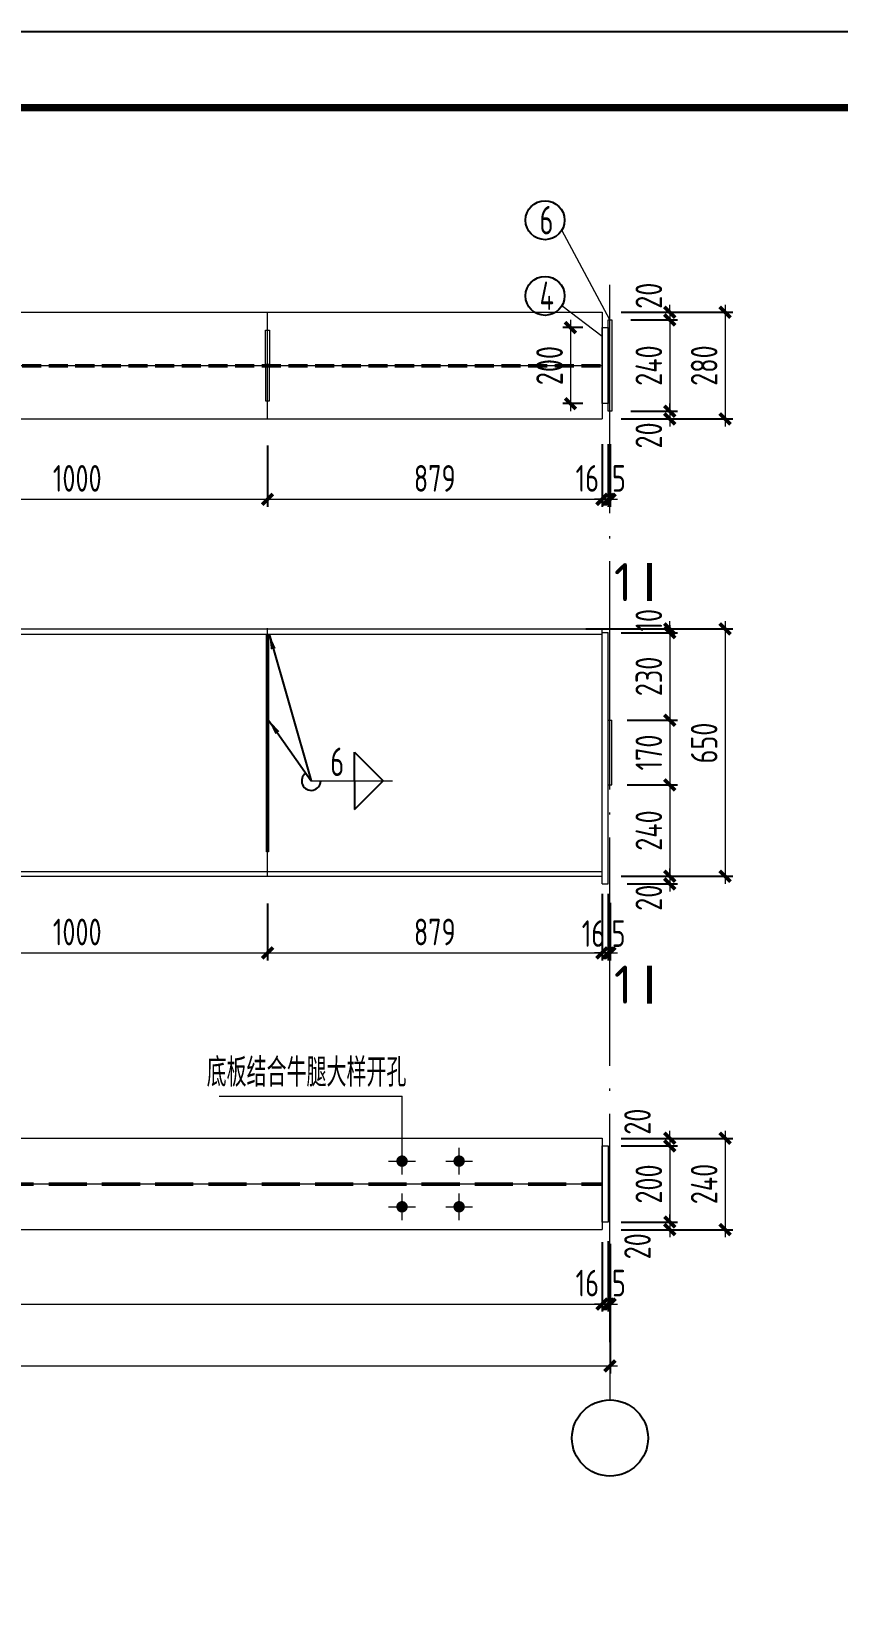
# Model space of a CAD drawing. Extents: x -2746917 to -971774, y -3334247 to -3250358.
# Drawn here: x -1367229 to -1356641, y -3294905 to -3274173 of the extents above; entities that cross this region are included whole.
import ezdxf

# ---------------------------------------------------------------- set-up
doc = ezdxf.new("R2010")
doc.units = 0
doc.header["$LTSCALE"] = 1000
doc.header["$MEASUREMENT"] = 0
doc.header["$PDMODE"] = 35
doc.linetypes.add('DASH', pattern=[0.35, 0.25, -0.1])
doc.linetypes.add('DOTE', pattern=[2.42, 2, -0.2, 0.02, -0.2])
doc.layers.get('0').update_dxf_attribs({"linetype": 'CONTINUOUS'})
doc.layers.get('Defpoints').update_dxf_attribs({"linetype": 'CONTINUOUS'})
for name, color, linetype in [('AXIS', 253, 'DOTE'), ('BEAM_CON', 4, 'CONTINUOUS'), ('COLU', 7, 'CONTINUOUS'), ('DIM', 3, 'CONTINUOUS'), ('NUM', 7, 'CONTINUOUS'), ('PUB_TITLE', 4, 'CONTINUOUS'), ('REIN', 1, 'CONTINUOUS'), ('TEXT', 7, 'CONTINUOUS'), ('THICK', 6, 'CONTINUOUS'), ('WELD', 7, 'CONTINUOUS')]:
    doc.layers.add(name, color=color, linetype=linetype)
doc.layers.add('yichutu', color=7, linetype='CONTINUOUS', true_color=0xffffff, plot=False)
doc.styles.add('TSSD_Dimension', font='tssdeng.shx', dxfattribs={"width": 0.75, "bigfont": 'Hztxt.shx'})
doc.styles.add('TSSD_Label', font='tssdeng.shx', dxfattribs={"width": 0.75, "bigfont": 'hztxt.shx'})
doc.styles.add('TSSD_Rein', font='Tssdeng.shx', dxfattribs={"width": 0.75, "bigfont": 'hztxt.shx'})
doc.dimstyles.new('TSSD_20_100', dxfattribs={"dimtxt": 350, "dimasz": 100, "dimexe": 100, "dimexo": 250, "dimgap": 100, "dimtad": 1, "dimdec": 0, "dimlfac": 0.2, "dimzin": 0, "dimdsep": 46, "dimtxsty": 'TSSD_Dimension', "dimblk": 'ARCHTICK', "dimcen": 0, "dimdle": 100, "dimclrt": 7, "dimadec": 0, "dimazin": 0, "dimtfac": 1, "dimtdec": 0, "dimtix": 1, "dimtmove": 2, "dimatfit": 3, "dimfxl": 1, "dimtolj": 1, "dimtzin": 0, "dimlwd": 5, "dimarcsym": 0})
doc.dimstyles.new('TSSD_LEADER_STYLE_200.0', dxfattribs={"dimtxt": 700, "dimasz": 200, "dimexe": 200, "dimexo": 500, "dimgap": 0.09, "dimtad": 0, "dimtih": 1, "dimtoh": 1, "dimdec": 4, "dimzin": 0, "dimdsep": 46, "dimtxsty": 'Standard', "dimcen": 0.09, "dimdle": 200, "dimclrt": 7, "dimadec": 0, "dimazin": 0, "dimtfac": 1, "dimtdec": 4, "dimtofl": 0, "dimtmove": 0, "dimatfit": 3, "dimfxl": 1, "dimtolj": 1, "dimtzin": 0, "dimarcsym": 0})

# ---------------------------------------------------------------- blocks, each defined once
blk = doc.blocks.new('_ArchTick')
at = {"color": 0, "const_width": 0.5}
blk.add_lwpolyline([(-0.71, -0.71), (0.71, 0.71)], dxfattribs=at)
blk = doc.blocks.new('*D359')
at = {"layer": 'Defpoints', "color": 0, "ltscale": 1.5}
for p in [(-1359734, -3279346), (-1359654, -3279346), (-1359654, -3280319)]:
    blk.add_point(p, dxfattribs=at)
at = {"layer": 'DIM', "color": 0, "lineweight": -2, "ltscale": 1.5}
for p, q in [((-1359734, -3279596), (-1359734, -3280419)), ((-1359654, -3279596), (-1359654, -3280419))]:
    blk.add_line(p, q, dxfattribs=at)
at = {"layer": 'DIM', "color": 0, "lineweight": 5, "ltscale": 1.5}
for p, q in [((-1359734, -3280319), (-1359834, -3280319)), ((-1359734, -3280319), (-1359654, -3280319)), ((-1359654, -3280319), (-1359554, -3280319))]:
    blk.add_line(p, q, dxfattribs=at)
at = {"layer": 'DIM', "color": 0, "lineweight": 5, "ltscale": 1.5, "xscale": 100, "yscale": 100, "zscale": 100}
blk.add_blockref('_ArchTick', (-1359734, -3280319), dxfattribs=at)
at = {"layer": 'DIM', "color": 0, "lineweight": 5, "ltscale": 1.5, "xscale": 100, "yscale": 100, "zscale": 100, "rotation": 180}
blk.add_blockref('_ArchTick', (-1359654, -3280319), dxfattribs=at)
at = {"layer": 'DIM', "color": 7, "ltscale": 1.5, "insert": (-1359927, -3280044), "char_height": 350, "attachment_point": 5, "style": 'TSSD_Dimension'}
blk.add_mtext('\\A1;16', dxfattribs=at)
blk = doc.blocks.new('*D360')
at = {"layer": 'Defpoints', "color": 0, "ltscale": 1.5}
for p in [(-1359654, -3279346), (-1359629, -3279346), (-1359629, -3280319)]:
    blk.add_point(p, dxfattribs=at)
at = {"layer": 'DIM', "color": 0, "lineweight": -2, "ltscale": 1.5}
for p, q in [((-1359654, -3279596), (-1359654, -3280419)), ((-1359629, -3279596), (-1359629, -3280419))]:
    blk.add_line(p, q, dxfattribs=at)
at = {"layer": 'DIM', "color": 0, "lineweight": 5, "ltscale": 1.5}
for p, q in [((-1359654, -3280319), (-1359754, -3280319)), ((-1359654, -3280319), (-1359629, -3280319)), ((-1359629, -3280319), (-1359529, -3280319))]:
    blk.add_line(p, q, dxfattribs=at)
at = {"layer": 'DIM', "color": 0, "lineweight": 5, "ltscale": 1.5, "xscale": 100, "yscale": 100, "zscale": 100}
blk.add_blockref('_ArchTick', (-1359654, -3280319), dxfattribs=at)
at = {"layer": 'DIM', "color": 0, "lineweight": 5, "ltscale": 1.5, "xscale": 100, "yscale": 100, "zscale": 100, "rotation": 180}
blk.add_blockref('_ArchTick', (-1359629, -3280319), dxfattribs=at)
at = {"layer": 'DIM', "color": 7, "ltscale": 1.5, "insert": (-1359512, -3280044), "char_height": 350, "attachment_point": 5, "style": 'TSSD_Dimension'}
blk.add_mtext('\\A1;5', dxfattribs=at)
blk = doc.blocks.new('*D364')
at = {"layer": 'Defpoints', "color": 0, "ltscale": 1.5}
for p in [(-1359734, -3285251), (-1359654, -3285251), (-1359654, -3286279)]:
    blk.add_point(p, dxfattribs=at)
at = {"layer": 'DIM', "color": 0, "lineweight": -2, "ltscale": 1.5}
for p, q in [((-1359734, -3285501), (-1359734, -3286379)), ((-1359654, -3285501), (-1359654, -3286379))]:
    blk.add_line(p, q, dxfattribs=at)
at = {"layer": 'DIM', "color": 0, "lineweight": 5, "ltscale": 1.5}
for p, q in [((-1359734, -3286279), (-1359834, -3286279)), ((-1359734, -3286279), (-1359654, -3286279)), ((-1359654, -3286279), (-1359554, -3286279))]:
    blk.add_line(p, q, dxfattribs=at)
at = {"layer": 'DIM', "color": 0, "lineweight": 5, "ltscale": 1.5, "xscale": 100, "yscale": 100, "zscale": 100}
blk.add_blockref('_ArchTick', (-1359734, -3286279), dxfattribs=at)
at = {"layer": 'DIM', "color": 0, "lineweight": 5, "ltscale": 1.5, "xscale": 100, "yscale": 100, "zscale": 100, "rotation": 180}
blk.add_blockref('_ArchTick', (-1359654, -3286279), dxfattribs=at)
at = {"layer": 'DIM', "color": 7, "ltscale": 1.5, "insert": (-1359847, -3286024), "char_height": 350, "attachment_point": 5, "style": 'TSSD_Dimension'}
blk.add_mtext('\\A1;16', dxfattribs=at)
blk = doc.blocks.new('*D369')
at = {"layer": 'Defpoints', "color": 0, "ltscale": 1.5}
for p in [(-1398629, -3290667), (-1359629, -3290667), (-1359629, -3291705)]:
    blk.add_point(p, dxfattribs=at)
at = {"layer": 'DIM', "color": 0, "lineweight": -2, "ltscale": 1.5}
for p, q in [((-1398629, -3290917), (-1398629, -3291805)), ((-1359629, -3290917), (-1359629, -3291805))]:
    blk.add_line(p, q, dxfattribs=at)
at = {"layer": 'DIM', "color": 0, "lineweight": 5, "ltscale": 1.5}
blk.add_line((-1398729, -3291705), (-1359529, -3291705), dxfattribs=at)
at = {"layer": 'DIM', "color": 0, "lineweight": 5, "ltscale": 1.5, "xscale": 100, "yscale": 100, "zscale": 100, "rotation": 180}
blk.add_blockref('_ArchTick', (-1398629, -3291705), dxfattribs=at)
at = {"layer": 'DIM', "color": 0, "lineweight": 5, "ltscale": 1.5, "xscale": 100, "yscale": 100, "zscale": 100}
blk.add_blockref('_ArchTick', (-1359629, -3291705), dxfattribs=at)
at = {"layer": 'DIM', "color": 7, "ltscale": 1.5, "insert": (-1379129, -3291430), "char_height": 350, "attachment_point": 5, "style": 'TSSD_Dimension'}
blk.add_mtext('\\A1;7800', dxfattribs=at)
blk = doc.blocks.new('*D375')
at = {"layer": 'Defpoints', "color": 0, "ltscale": 1.5}
for p in [(-1359734, -3282021), (-1359734, -3282071), (-1358844, -3282071)]:
    blk.add_point(p, dxfattribs=at)
at = {"layer": 'DIM', "color": 0, "lineweight": -2, "ltscale": 1.5}
for p, q in [((-1359484, -3282021), (-1358744, -3282021)), ((-1359484, -3282071), (-1358744, -3282071))]:
    blk.add_line(p, q, dxfattribs=at)
at = {"layer": 'DIM', "color": 0, "lineweight": 5, "ltscale": 1.5}
for p, q in [((-1358844, -3282021), (-1358844, -3281921)), ((-1358844, -3282021), (-1358844, -3282071)), ((-1358844, -3282071), (-1358844, -3282171))]:
    blk.add_line(p, q, dxfattribs=at)
at = {"layer": 'DIM', "color": 0, "lineweight": 5, "ltscale": 1.5, "xscale": 100, "yscale": 100, "zscale": 100}
for p, rotation in [((-1358844, -3282021), 270), ((-1358844, -3282071), 90)]:
    blk.add_blockref('_ArchTick', p, dxfattribs=dict(at, rotation=rotation))
at = {"layer": 'DIM', "color": 7, "ltscale": 1.5, "insert": (-1359119, -3281908), "char_height": 350, "attachment_point": 5, "rotation": 90, "style": 'TSSD_Dimension'}
blk.add_mtext('\\A1;10', dxfattribs=at)
blk = doc.blocks.new('*D376')
at = {"layer": 'Defpoints', "color": 0, "ltscale": 1.5}
for p in [(-1359734, -3282071), (-1359654, -3283221), (-1358844, -3283221)]:
    blk.add_point(p, dxfattribs=at)
at = {"layer": 'DIM', "color": 0, "lineweight": 5, "ltscale": 1.5}
blk.add_line((-1358844, -3281971), (-1358844, -3283321), dxfattribs=at)
at = {"layer": 'DIM', "color": 0, "lineweight": -2, "ltscale": 1.5}
for p, q in [((-1359484, -3282071), (-1358744, -3282071)), ((-1359404, -3283221), (-1358744, -3283221))]:
    blk.add_line(p, q, dxfattribs=at)
at = {"layer": 'DIM', "color": 0, "lineweight": 5, "ltscale": 1.5, "xscale": 100, "yscale": 100, "zscale": 100}
for p, rotation in [((-1358844, -3282071), 90), ((-1358844, -3283221), 270)]:
    blk.add_blockref('_ArchTick', p, dxfattribs=dict(at, rotation=rotation))
at = {"layer": 'DIM', "color": 7, "ltscale": 1.5, "insert": (-1359119, -3282646), "char_height": 350, "attachment_point": 5, "rotation": 90, "style": 'TSSD_Dimension'}
blk.add_mtext('\\A1;230', dxfattribs=at)
blk = doc.blocks.new('*D377')
at = {"layer": 'Defpoints', "color": 0, "ltscale": 1.5}
for p in [(-1359654, -3283221), (-1359654, -3284071), (-1358844, -3284071)]:
    blk.add_point(p, dxfattribs=at)
at = {"layer": 'DIM', "color": 0, "lineweight": -2, "ltscale": 1.5}
for p, q in [((-1359404, -3283221), (-1358744, -3283221)), ((-1359404, -3284071), (-1358744, -3284071))]:
    blk.add_line(p, q, dxfattribs=at)
at = {"layer": 'DIM', "color": 0, "lineweight": 5, "ltscale": 1.5}
blk.add_line((-1358844, -3283121), (-1358844, -3284171), dxfattribs=at)
at = {"layer": 'DIM', "color": 0, "lineweight": 5, "ltscale": 1.5, "xscale": 100, "yscale": 100, "zscale": 100}
for p, rotation in [((-1358844, -3283221), 90), ((-1358844, -3284071), 270)]:
    blk.add_blockref('_ArchTick', p, dxfattribs=dict(at, rotation=rotation))
at = {"layer": 'DIM', "color": 7, "ltscale": 1.5, "insert": (-1359119, -3283646), "char_height": 350, "attachment_point": 5, "rotation": 90, "style": 'TSSD_Dimension'}
blk.add_mtext('\\A1;170', dxfattribs=at)
blk = doc.blocks.new('*D378')
at = {"layer": 'Defpoints', "color": 0, "ltscale": 1.5}
for p in [(-1359654, -3284071), (-1359734, -3285271), (-1358844, -3285271)]:
    blk.add_point(p, dxfattribs=at)
at = {"layer": 'DIM', "color": 0, "lineweight": -2, "ltscale": 1.5}
for p, q in [((-1359404, -3284071), (-1358744, -3284071)), ((-1359484, -3285271), (-1358744, -3285271))]:
    blk.add_line(p, q, dxfattribs=at)
at = {"layer": 'DIM', "color": 0, "lineweight": 5, "ltscale": 1.5}
blk.add_line((-1358844, -3283971), (-1358844, -3285371), dxfattribs=at)
at = {"layer": 'DIM', "color": 0, "lineweight": 5, "ltscale": 1.5, "xscale": 100, "yscale": 100, "zscale": 100}
for p, rotation in [((-1358844, -3284071), 90), ((-1358844, -3285271), 270)]:
    blk.add_blockref('_ArchTick', p, dxfattribs=dict(at, rotation=rotation))
at = {"layer": 'DIM', "color": 7, "ltscale": 1.5, "insert": (-1359119, -3284671), "char_height": 350, "attachment_point": 5, "rotation": 90, "style": 'TSSD_Dimension'}
blk.add_mtext('\\A1;240', dxfattribs=at)
blk = doc.blocks.new('*D379')
at = {"layer": 'Defpoints', "color": 0, "ltscale": 1.5}
for p in [(-1359734, -3285271), (-1359654, -3285371), (-1358844, -3285371)]:
    blk.add_point(p, dxfattribs=at)
at = {"layer": 'DIM', "color": 0, "lineweight": -2, "ltscale": 1.5}
for p, q in [((-1359484, -3285271), (-1358744, -3285271)), ((-1359404, -3285371), (-1358744, -3285371))]:
    blk.add_line(p, q, dxfattribs=at)
at = {"layer": 'DIM', "color": 0, "lineweight": 5, "ltscale": 1.5}
for p, q in [((-1358844, -3285271), (-1358844, -3285171)), ((-1358844, -3285271), (-1358844, -3285371)), ((-1358844, -3285371), (-1358844, -3285471))]:
    blk.add_line(p, q, dxfattribs=at)
at = {"layer": 'DIM', "color": 0, "lineweight": 5, "ltscale": 1.5, "xscale": 100, "yscale": 100, "zscale": 100}
for p, rotation in [((-1358844, -3285271), 270), ((-1358844, -3285371), 90)]:
    blk.add_blockref('_ArchTick', p, dxfattribs=dict(at, rotation=rotation))
at = {"layer": 'DIM', "color": 7, "ltscale": 1.5, "insert": (-1359119, -3285554), "char_height": 350, "attachment_point": 5, "rotation": 90, "style": 'TSSD_Dimension'}
blk.add_mtext('\\A1;20', dxfattribs=at)
blk = doc.blocks.new('*D381')
at = {"layer": 'Defpoints', "color": 0, "ltscale": 1.5}
for p in [(-1398004, -3289880), (-1359734, -3289830), (-1359734, -3290892)]:
    blk.add_point(p, dxfattribs=at)
at = {"layer": 'DIM', "color": 0, "lineweight": -2, "ltscale": 1.5}
for p, q in [((-1359734, -3290080), (-1359734, -3290992)), ((-1398004, -3290130), (-1398004, -3290992))]:
    blk.add_line(p, q, dxfattribs=at)
at = {"layer": 'DIM', "color": 0, "lineweight": 5, "ltscale": 1.5}
blk.add_line((-1398104, -3290892), (-1359634, -3290892), dxfattribs=at)
at = {"layer": 'DIM', "color": 0, "lineweight": 5, "ltscale": 1.5, "xscale": 100, "yscale": 100, "zscale": 100, "rotation": 180}
blk.add_blockref('_ArchTick', (-1398004, -3290892), dxfattribs=at)
at = {"layer": 'DIM', "color": 0, "lineweight": 5, "ltscale": 1.5, "xscale": 100, "yscale": 100, "zscale": 100}
blk.add_blockref('_ArchTick', (-1359734, -3290892), dxfattribs=at)
at = {"layer": 'DIM', "color": 7, "ltscale": 1.5, "insert": (-1378869, -3290617), "char_height": 350, "attachment_point": 5, "style": 'TSSD_Dimension'}
blk.add_mtext('\\A1;7654', dxfattribs=at)
blk = doc.blocks.new('*D382')
at = {"layer": 'Defpoints', "color": 0, "ltscale": 1.5}
for p in [(-1359734, -3289830), (-1359654, -3289815), (-1359654, -3290892)]:
    blk.add_point(p, dxfattribs=at)
at = {"layer": 'DIM', "color": 0, "lineweight": -2, "ltscale": 1.5}
for p, q in [((-1359734, -3290080), (-1359734, -3290992)), ((-1359654, -3290065), (-1359654, -3290992))]:
    blk.add_line(p, q, dxfattribs=at)
at = {"layer": 'DIM', "color": 0, "lineweight": 5, "ltscale": 1.5}
for p, q in [((-1359734, -3290892), (-1359834, -3290892)), ((-1359734, -3290892), (-1359654, -3290892)), ((-1359654, -3290892), (-1359554, -3290892))]:
    blk.add_line(p, q, dxfattribs=at)
at = {"layer": 'DIM', "color": 0, "lineweight": 5, "ltscale": 1.5, "xscale": 100, "yscale": 100, "zscale": 100}
blk.add_blockref('_ArchTick', (-1359734, -3290892), dxfattribs=at)
at = {"layer": 'DIM', "color": 0, "lineweight": 5, "ltscale": 1.5, "xscale": 100, "yscale": 100, "zscale": 100, "rotation": 180}
blk.add_blockref('_ArchTick', (-1359654, -3290892), dxfattribs=at)
at = {"layer": 'DIM', "color": 7, "ltscale": 1.5, "insert": (-1359927, -3290617), "char_height": 350, "attachment_point": 5, "style": 'TSSD_Dimension'}
blk.add_mtext('\\A1;16', dxfattribs=at)
blk = doc.blocks.new('A$C1D483337')
at = {"layer": 'AXIS', "color": 4, "linetype": 'DOTE', "lineweight": 5, "ltscale": 2}
for p, q in [((-88, 7), (265, 7)), ((89, -170), (89, 183))]:
    blk.add_line(p, q, dxfattribs=at)
at = {"layer": 'REIN', "color": 4, "const_width": 75}
blk.add_lwpolyline([(51, 7, 1), (126, 7, 1)], format="xyb", close=True, dxfattribs=at)
blk = doc.blocks.new('*D383')
at = {"layer": 'Defpoints', "color": 0, "ltscale": 1.5}
for p in [(-1359654, -3285371), (-1359629, -3285371), (-1359629, -3286279)]:
    blk.add_point(p, dxfattribs=at)
at = {"layer": 'DIM', "color": 0, "lineweight": -2, "ltscale": 1.5}
for p, q in [((-1359654, -3285621), (-1359654, -3286379)), ((-1359629, -3285621), (-1359629, -3286379))]:
    blk.add_line(p, q, dxfattribs=at)
at = {"layer": 'DIM', "color": 0, "lineweight": 5, "ltscale": 1.5}
for p, q in [((-1359654, -3286279), (-1359754, -3286279)), ((-1359654, -3286279), (-1359629, -3286279)), ((-1359629, -3286279), (-1359529, -3286279))]:
    blk.add_line(p, q, dxfattribs=at)
at = {"layer": 'DIM', "color": 0, "lineweight": 5, "ltscale": 1.5, "xscale": 100, "yscale": 100, "zscale": 100}
blk.add_blockref('_ArchTick', (-1359654, -3286279), dxfattribs=at)
at = {"layer": 'DIM', "color": 0, "lineweight": 5, "ltscale": 1.5, "xscale": 100, "yscale": 100, "zscale": 100, "rotation": 180}
blk.add_blockref('_ArchTick', (-1359629, -3286279), dxfattribs=at)
at = {"layer": 'DIM', "color": 7, "ltscale": 1.5, "insert": (-1359517, -3286024), "char_height": 350, "attachment_point": 5, "style": 'TSSD_Dimension'}
blk.add_mtext('\\A1;5', dxfattribs=at)
blk = doc.blocks.new('*D384')
at = {"layer": 'Defpoints', "color": 0, "ltscale": 1.5}
for p in [(-1359654, -3289853), (-1359629, -3289853), (-1359654, -3290892)]:
    blk.add_point(p, dxfattribs=at)
at = {"layer": 'DIM', "color": 0, "lineweight": -2, "ltscale": 1.5}
for p, q in [((-1359654, -3290103), (-1359654, -3290992)), ((-1359629, -3290103), (-1359629, -3290992))]:
    blk.add_line(p, q, dxfattribs=at)
at = {"layer": 'DIM', "color": 0, "lineweight": 5, "ltscale": 1.5}
for p, q in [((-1359654, -3290892), (-1359754, -3290892)), ((-1359629, -3290892), (-1359654, -3290892)), ((-1359629, -3290892), (-1359529, -3290892))]:
    blk.add_line(p, q, dxfattribs=at)
at = {"layer": 'DIM', "color": 0, "lineweight": 5, "ltscale": 1.5, "xscale": 100, "yscale": 100, "zscale": 100}
blk.add_blockref('_ArchTick', (-1359654, -3290892), dxfattribs=at)
at = {"layer": 'DIM', "color": 0, "lineweight": 5, "ltscale": 1.5, "xscale": 100, "yscale": 100, "zscale": 100, "rotation": 180}
blk.add_blockref('_ArchTick', (-1359629, -3290892), dxfattribs=at)
at = {"layer": 'DIM', "color": 7, "ltscale": 1.5, "insert": (-1359512, -3290617), "char_height": 350, "attachment_point": 5, "style": 'TSSD_Dimension'}
blk.add_mtext('\\A1;5', dxfattribs=at)
blk = doc.blocks.new('*D385')
at = {"layer": 'Defpoints', "color": 0, "ltscale": 1.5}
for p in [(-1359734, -3278062), (-1360148, -3279062), (-1359734, -3279062)]:
    blk.add_point(p, dxfattribs=at)
at = {"layer": 'DIM', "color": 0, "lineweight": -2, "ltscale": 1.5}
for p, q in [((-1359984, -3278062), (-1360248, -3278062)), ((-1359984, -3279062), (-1360248, -3279062))]:
    blk.add_line(p, q, dxfattribs=at)
at = {"layer": 'DIM', "color": 0, "lineweight": 5, "ltscale": 1.5}
blk.add_line((-1360148, -3277962), (-1360148, -3279162), dxfattribs=at)
at = {"layer": 'DIM', "color": 0, "lineweight": 5, "ltscale": 1.5, "xscale": 100, "yscale": 100, "zscale": 100}
for p, rotation in [((-1360148, -3278062), 90), ((-1360148, -3279062), 270)]:
    blk.add_blockref('_ArchTick', p, dxfattribs=dict(at, rotation=rotation))
at = {"layer": 'DIM', "color": 7, "ltscale": 1.5, "insert": (-1360423, -3278562), "char_height": 350, "attachment_point": 5, "rotation": 90, "style": 'TSSD_Dimension'}
blk.add_mtext('\\A1;200', dxfattribs=at)
blk = doc.blocks.new('*D386')
at = {"layer": 'Defpoints', "color": 0, "ltscale": 1.5}
for p in [(-1359734, -3288715), (-1359734, -3288815), (-1358844, -3288815)]:
    blk.add_point(p, dxfattribs=at)
at = {"layer": 'DIM', "color": 0, "lineweight": 5, "ltscale": 1.5}
for p, q in [((-1358844, -3288715), (-1358844, -3288615)), ((-1358844, -3288715), (-1358844, -3288815)), ((-1358844, -3288815), (-1358844, -3288915))]:
    blk.add_line(p, q, dxfattribs=at)
at = {"layer": 'DIM', "color": 0, "lineweight": -2, "ltscale": 1.5}
for p, q in [((-1359484, -3288715), (-1358744, -3288715)), ((-1359484, -3288815), (-1358744, -3288815))]:
    blk.add_line(p, q, dxfattribs=at)
at = {"layer": 'DIM', "color": 0, "lineweight": 5, "ltscale": 1.5, "xscale": 100, "yscale": 100, "zscale": 100}
for p, rotation in [((-1358844, -3288715), 270), ((-1358844, -3288815), 90)]:
    blk.add_blockref('_ArchTick', p, dxfattribs=dict(at, rotation=rotation))
at = {"layer": 'DIM', "color": 7, "ltscale": 1.5, "insert": (-1359268, -3288496), "char_height": 350, "attachment_point": 5, "rotation": 90, "style": 'TSSD_Dimension'}
blk.add_mtext('\\A1;20', dxfattribs=at)
blk = doc.blocks.new('*D387')
at = {"layer": 'Defpoints', "color": 0, "ltscale": 1.5}
for p in [(-1359734, -3288815), (-1359734, -3289815), (-1358844, -3289815)]:
    blk.add_point(p, dxfattribs=at)
at = {"layer": 'DIM', "color": 0, "lineweight": -2, "ltscale": 1.5}
for p, q in [((-1359484, -3288815), (-1358744, -3288815)), ((-1359484, -3289815), (-1358744, -3289815))]:
    blk.add_line(p, q, dxfattribs=at)
at = {"layer": 'DIM', "color": 0, "lineweight": 5, "ltscale": 1.5}
blk.add_line((-1358844, -3288715), (-1358844, -3289915), dxfattribs=at)
at = {"layer": 'DIM', "color": 0, "lineweight": 5, "ltscale": 1.5, "xscale": 100, "yscale": 100, "zscale": 100}
for p, rotation in [((-1358844, -3288815), 90), ((-1358844, -3289815), 270)]:
    blk.add_blockref('_ArchTick', p, dxfattribs=dict(at, rotation=rotation))
at = {"layer": 'DIM', "color": 7, "ltscale": 1.5, "insert": (-1359119, -3289315), "char_height": 350, "attachment_point": 5, "rotation": 90, "style": 'TSSD_Dimension'}
blk.add_mtext('\\A1;200', dxfattribs=at)
blk = doc.blocks.new('*D388')
at = {"layer": 'Defpoints', "color": 0, "ltscale": 1.5}
for p in [(-1359734, -3289815), (-1359734, -3289915), (-1358844, -3289915)]:
    blk.add_point(p, dxfattribs=at)
at = {"layer": 'DIM', "color": 0, "lineweight": -2, "ltscale": 1.5}
for p, q in [((-1359484, -3289815), (-1358744, -3289815)), ((-1359484, -3289915), (-1358744, -3289915))]:
    blk.add_line(p, q, dxfattribs=at)
at = {"layer": 'DIM', "color": 0, "lineweight": 5, "ltscale": 1.5}
for p, q in [((-1358844, -3289815), (-1358844, -3289715)), ((-1358844, -3289815), (-1358844, -3289915)), ((-1358844, -3289915), (-1358844, -3290015))]:
    blk.add_line(p, q, dxfattribs=at)
at = {"layer": 'DIM', "color": 0, "lineweight": 5, "ltscale": 1.5, "xscale": 100, "yscale": 100, "zscale": 100}
for p, rotation in [((-1358844, -3289815), 270), ((-1358844, -3289915), 90)]:
    blk.add_blockref('_ArchTick', p, dxfattribs=dict(at, rotation=rotation))
at = {"layer": 'DIM', "color": 7, "ltscale": 1.5, "insert": (-1359268, -3290133), "char_height": 350, "attachment_point": 5, "rotation": 90, "style": 'TSSD_Dimension'}
blk.add_mtext('\\A1;20', dxfattribs=at)
blk = doc.blocks.new('_WELD004')
at = {"color": 0, "linetype": 'ByBlock'}
for p, q in [((0, 1), (1, 0)), ((0, 0), (0, 1))]:
    blk.add_line(p, q, dxfattribs=at)
blk = doc.blocks.new('*D397')
at = {"layer": 'Defpoints', "color": 0, "ltscale": 1.5}
for p in [(-1369129, -3285381), (-1364129, -3285381), (-1364129, -3286279)]:
    blk.add_point(p, dxfattribs=at)
at = {"layer": 'DIM', "color": 0, "lineweight": -2, "ltscale": 1.5}
for p, q in [((-1369129, -3285631), (-1369129, -3286379)), ((-1364129, -3285631), (-1364129, -3286379))]:
    blk.add_line(p, q, dxfattribs=at)
at = {"layer": 'DIM', "color": 0, "lineweight": 5, "ltscale": 1.5}
blk.add_line((-1369229, -3286279), (-1364029, -3286279), dxfattribs=at)
at = {"layer": 'DIM', "color": 0, "lineweight": 5, "ltscale": 1.5, "xscale": 100, "yscale": 100, "zscale": 100, "rotation": 180}
blk.add_blockref('_ArchTick', (-1369129, -3286279), dxfattribs=at)
at = {"layer": 'DIM', "color": 0, "lineweight": 5, "ltscale": 1.5, "xscale": 100, "yscale": 100, "zscale": 100}
blk.add_blockref('_ArchTick', (-1364129, -3286279), dxfattribs=at)
at = {"layer": 'DIM', "color": 7, "lineweight": 5, "ltscale": 1.5, "insert": (-1366629, -3286004), "char_height": 350, "attachment_point": 5, "style": 'TSSD_Dimension'}
blk.add_mtext('\\A1;1000', dxfattribs=at)
blk = doc.blocks.new('*D398')
at = {"layer": 'Defpoints', "color": 0, "ltscale": 1.5}
for p in [(-1364129, -3285381), (-1359734, -3285381), (-1359734, -3286279)]:
    blk.add_point(p, dxfattribs=at)
at = {"layer": 'DIM', "color": 0, "lineweight": -2, "ltscale": 1.5}
for p, q in [((-1364129, -3285631), (-1364129, -3286379)), ((-1359734, -3285631), (-1359734, -3286379))]:
    blk.add_line(p, q, dxfattribs=at)
at = {"layer": 'DIM', "color": 0, "lineweight": 5, "ltscale": 1.5}
blk.add_line((-1364229, -3286279), (-1359634, -3286279), dxfattribs=at)
at = {"layer": 'DIM', "color": 0, "lineweight": 5, "ltscale": 1.5, "xscale": 100, "yscale": 100, "zscale": 100, "rotation": 180}
blk.add_blockref('_ArchTick', (-1364129, -3286279), dxfattribs=at)
at = {"layer": 'DIM', "color": 0, "lineweight": 5, "ltscale": 1.5, "xscale": 100, "yscale": 100, "zscale": 100}
blk.add_blockref('_ArchTick', (-1359734, -3286279), dxfattribs=at)
at = {"layer": 'DIM', "color": 7, "lineweight": 5, "ltscale": 1.5, "insert": (-1361932, -3286004), "char_height": 350, "attachment_point": 5, "style": 'TSSD_Dimension'}
blk.add_mtext('\\A1;879', dxfattribs=at)
blk = doc.blocks.new('*D346')
at = {"layer": 'Defpoints', "color": 0, "ltscale": 1.5}
for p in [(-1359734, -3288715), (-1359734, -3289915), (-1358117, -3289915)]:
    blk.add_point(p, dxfattribs=at)
at = {"layer": 'DIM', "color": 0, "lineweight": 5, "ltscale": 1.5}
blk.add_line((-1358117, -3288615), (-1358117, -3290015), dxfattribs=at)
at = {"layer": 'DIM', "color": 0, "lineweight": -2, "ltscale": 1.5}
for p, q in [((-1359484, -3288715), (-1358017, -3288715)), ((-1359484, -3289915), (-1358017, -3289915))]:
    blk.add_line(p, q, dxfattribs=at)
at = {"layer": 'DIM', "color": 0, "lineweight": 5, "ltscale": 1.5, "xscale": 100, "yscale": 100, "zscale": 100}
for p, rotation in [((-1358117, -3288715), 90), ((-1358117, -3289915), 270)]:
    blk.add_blockref('_ArchTick', p, dxfattribs=dict(at, rotation=rotation))
at = {"layer": 'DIM', "color": 7, "ltscale": 1.5, "insert": (-1358392, -3289315), "char_height": 350, "attachment_point": 5, "rotation": 90, "style": 'TSSD_Dimension'}
blk.add_mtext('\\A1;240', dxfattribs=at)
blk = doc.blocks.new('*D347')
at = {"layer": 'Defpoints', "color": 0, "ltscale": 1.5}
for p in [(-1360198, -3282021), (-1359654, -3285271), (-1358117, -3285271)]:
    blk.add_point(p, dxfattribs=at)
at = {"layer": 'DIM', "color": 0, "lineweight": -2, "ltscale": 1.5}
for p, q in [((-1359948, -3282021), (-1358017, -3282021)), ((-1359404, -3285271), (-1358017, -3285271))]:
    blk.add_line(p, q, dxfattribs=at)
at = {"layer": 'DIM', "color": 0, "lineweight": 5, "ltscale": 1.5}
blk.add_line((-1358117, -3281921), (-1358117, -3285371), dxfattribs=at)
at = {"layer": 'DIM', "color": 0, "lineweight": 5, "ltscale": 1.5, "xscale": 100, "yscale": 100, "zscale": 100}
for p, rotation in [((-1358117, -3282021), 90), ((-1358117, -3285271), 270)]:
    blk.add_blockref('_ArchTick', p, dxfattribs=dict(at, rotation=rotation))
at = {"layer": 'DIM', "color": 7, "ltscale": 1.5, "insert": (-1358392, -3283521), "char_height": 350, "attachment_point": 5, "rotation": 90, "style": 'TSSD_Dimension'}
blk.add_mtext('\\A1;650', dxfattribs=at)
blk = doc.blocks.new('*D352')
at = {"layer": 'Defpoints', "color": 0, "ltscale": 1.5}
for p in [(-1359734, -3277862), (-1359604, -3277962), (-1358844, -3277962)]:
    blk.add_point(p, dxfattribs=at)
at = {"layer": 'DIM', "color": 0, "lineweight": -2, "ltscale": 1.5}
for p, q in [((-1359484, -3277862), (-1358744, -3277862)), ((-1359354, -3277962), (-1358744, -3277962))]:
    blk.add_line(p, q, dxfattribs=at)
at = {"layer": 'DIM', "color": 0, "lineweight": 5, "ltscale": 1.5}
for p, q in [((-1358844, -3277862), (-1358844, -3277762)), ((-1358844, -3277862), (-1358844, -3277962)), ((-1358844, -3277962), (-1358844, -3278062))]:
    blk.add_line(p, q, dxfattribs=at)
at = {"layer": 'DIM', "color": 0, "lineweight": 5, "ltscale": 1.5, "xscale": 100, "yscale": 100, "zscale": 100}
for p, rotation in [((-1358844, -3277862), 270), ((-1358844, -3277962), 90)]:
    blk.add_blockref('_ArchTick', p, dxfattribs=dict(at, rotation=rotation))
at = {"layer": 'DIM', "color": 7, "ltscale": 1.5, "insert": (-1359119, -3277644), "char_height": 350, "attachment_point": 5, "rotation": 90, "style": 'TSSD_Dimension'}
blk.add_mtext('\\A1;20', dxfattribs=at)
blk = doc.blocks.new('*D353')
at = {"layer": 'Defpoints', "color": 0, "ltscale": 1.5}
for p in [(-1359604, -3277962), (-1359604, -3279162), (-1358844, -3279162)]:
    blk.add_point(p, dxfattribs=at)
at = {"layer": 'DIM', "color": 0, "lineweight": 5, "ltscale": 1.5}
blk.add_line((-1358844, -3277862), (-1358844, -3279262), dxfattribs=at)
at = {"layer": 'DIM', "color": 0, "lineweight": -2, "ltscale": 1.5}
for p, q in [((-1359354, -3277962), (-1358744, -3277962)), ((-1359354, -3279162), (-1358744, -3279162))]:
    blk.add_line(p, q, dxfattribs=at)
at = {"layer": 'DIM', "color": 0, "lineweight": 5, "ltscale": 1.5, "xscale": 100, "yscale": 100, "zscale": 100}
for p, rotation in [((-1358844, -3277962), 90), ((-1358844, -3279162), 270)]:
    blk.add_blockref('_ArchTick', p, dxfattribs=dict(at, rotation=rotation))
at = {"layer": 'DIM', "color": 7, "ltscale": 1.5, "insert": (-1359119, -3278562), "char_height": 350, "attachment_point": 5, "rotation": 90, "style": 'TSSD_Dimension'}
blk.add_mtext('\\A1;240', dxfattribs=at)
blk = doc.blocks.new('*D354')
at = {"layer": 'Defpoints', "color": 0, "ltscale": 1.5}
for p in [(-1359734, -3279262), (-1359604, -3279162), (-1358844, -3279262)]:
    blk.add_point(p, dxfattribs=at)
at = {"layer": 'DIM', "color": 0, "lineweight": 5, "ltscale": 1.5}
for p, q in [((-1358844, -3279162), (-1358844, -3279062)), ((-1358844, -3279162), (-1358844, -3279262)), ((-1358844, -3279262), (-1358844, -3279362))]:
    blk.add_line(p, q, dxfattribs=at)
at = {"layer": 'DIM', "color": 0, "lineweight": -2, "ltscale": 1.5}
for p, q in [((-1359484, -3279262), (-1358744, -3279262)), ((-1359354, -3279162), (-1358744, -3279162))]:
    blk.add_line(p, q, dxfattribs=at)
at = {"layer": 'DIM', "color": 0, "lineweight": 5, "ltscale": 1.5, "xscale": 100, "yscale": 100, "zscale": 100}
for p, rotation in [((-1358844, -3279162), 270), ((-1358844, -3279262), 90)]:
    blk.add_blockref('_ArchTick', p, dxfattribs=dict(at, rotation=rotation))
at = {"layer": 'DIM', "color": 7, "ltscale": 1.5, "insert": (-1359119, -3279480), "char_height": 350, "attachment_point": 5, "rotation": 90, "style": 'TSSD_Dimension'}
blk.add_mtext('\\A1;20', dxfattribs=at)
blk = doc.blocks.new('*D355')
at = {"layer": 'Defpoints', "color": 0, "ltscale": 1.5}
for p in [(-1359734, -3277862), (-1359734, -3279262), (-1358117, -3279262)]:
    blk.add_point(p, dxfattribs=at)
at = {"layer": 'DIM', "color": 0, "lineweight": -2, "ltscale": 1.5}
for p, q in [((-1359484, -3277862), (-1358017, -3277862)), ((-1359484, -3279262), (-1358017, -3279262))]:
    blk.add_line(p, q, dxfattribs=at)
at = {"layer": 'DIM', "color": 0, "lineweight": 5, "ltscale": 1.5}
blk.add_line((-1358117, -3277762), (-1358117, -3279362), dxfattribs=at)
at = {"layer": 'DIM', "color": 0, "lineweight": 5, "ltscale": 1.5, "xscale": 100, "yscale": 100, "zscale": 100}
for p, rotation in [((-1358117, -3277862), 90), ((-1358117, -3279262), 270)]:
    blk.add_blockref('_ArchTick', p, dxfattribs=dict(at, rotation=rotation))
at = {"layer": 'DIM', "color": 7, "ltscale": 1.5, "insert": (-1358392, -3278562), "char_height": 350, "attachment_point": 5, "rotation": 90, "style": 'TSSD_Dimension'}
blk.add_mtext('\\A1;280', dxfattribs=at)
blk = doc.blocks.new('*D344')
at = {"layer": 'Defpoints', "color": 0, "ltscale": 1.5}
for p in [(-1369129, -3279398), (-1364129, -3279362), (-1364129, -3280319)]:
    blk.add_point(p, dxfattribs=at)
at = {"layer": 'DIM', "color": 0, "lineweight": -2, "ltscale": 1.5}
for p, q in [((-1369129, -3279648), (-1369129, -3280419)), ((-1364129, -3279612), (-1364129, -3280419))]:
    blk.add_line(p, q, dxfattribs=at)
at = {"layer": 'DIM', "color": 0, "lineweight": 5, "ltscale": 1.5}
blk.add_line((-1369229, -3280319), (-1364029, -3280319), dxfattribs=at)
at = {"layer": 'DIM', "color": 0, "lineweight": 5, "ltscale": 1.5, "xscale": 100, "yscale": 100, "zscale": 100, "rotation": 180}
blk.add_blockref('_ArchTick', (-1369129, -3280319), dxfattribs=at)
at = {"layer": 'DIM', "color": 0, "lineweight": 5, "ltscale": 1.5, "xscale": 100, "yscale": 100, "zscale": 100}
blk.add_blockref('_ArchTick', (-1364129, -3280319), dxfattribs=at)
at = {"layer": 'DIM', "color": 7, "ltscale": 1.5, "insert": (-1366629, -3280044), "char_height": 350, "attachment_point": 5, "style": 'TSSD_Dimension'}
blk.add_mtext('\\A1;1000', dxfattribs=at)
blk = doc.blocks.new('*D345')
at = {"layer": 'Defpoints', "color": 0, "ltscale": 1.5}
for p in [(-1364129, -3279362), (-1359734, -3279362), (-1359734, -3280319)]:
    blk.add_point(p, dxfattribs=at)
at = {"layer": 'DIM', "color": 0, "lineweight": -2, "ltscale": 1.5}
for p, q in [((-1364129, -3279612), (-1364129, -3280419)), ((-1359734, -3279612), (-1359734, -3280419))]:
    blk.add_line(p, q, dxfattribs=at)
at = {"layer": 'DIM', "color": 0, "lineweight": 5, "ltscale": 1.5}
blk.add_line((-1364229, -3280319), (-1359634, -3280319), dxfattribs=at)
at = {"layer": 'DIM', "color": 0, "lineweight": 5, "ltscale": 1.5, "xscale": 100, "yscale": 100, "zscale": 100, "rotation": 180}
blk.add_blockref('_ArchTick', (-1364129, -3280319), dxfattribs=at)
at = {"layer": 'DIM', "color": 0, "lineweight": 5, "ltscale": 1.5, "xscale": 100, "yscale": 100, "zscale": 100}
blk.add_blockref('_ArchTick', (-1359734, -3280319), dxfattribs=at)
at = {"layer": 'DIM', "color": 7, "ltscale": 1.5, "insert": (-1361932, -3280044), "char_height": 350, "attachment_point": 5, "style": 'TSSD_Dimension'}
blk.add_mtext('\\A1;879', dxfattribs=at)
blk = doc.blocks.new('yct-891-420-89100-42000-100-2004.0')
at = {"layer": 'yichutu', "color": 7, "true_color": 0xffffff}
blk.add_lwpolyline([(0, 0), (0, 42000), (89100, 42000), (89100, 0)], close=True, dxfattribs=at)
blk = doc.blocks.new('A$C440D491C')
at = {"layer": 'PUB_TITLE'}
blk.add_lwpolyline([(0, 0), (0, 42000), (89100, 42000), (89100, 0)], close=True, dxfattribs=at)
at = {"layer": 'PUB_TITLE', "const_width": 100}
blk.add_lwpolyline([(88100, 1000), (88100, 41000), (713, 41000), (713, 1000), (88100, 1000)], dxfattribs=at)

msp = doc.modelspace()

# ---------------------------------------------------------------- linework, layer by layer
at = {"color": 0, "linetype": 'ByBlock', "lineweight": -2}
msp.add_circle((-1359629.17, -3292652.4), 500, dxfattribs=at)
at = {"layer": 'AXIS', "lineweight": 5, "ltscale": 1.5}
for p, q in [((-1359629.17, -3291391.66), (-1359629.17, -3277255.37)), ((-1364129.17, -3279261.95), (-1364129.17, -3277861.95)), ((-1364129.17, -3284562.27), (-1364129.17, -3282010.71))]:
    msp.add_line(p, q, dxfattribs=at)
at = {"layer": 'AXIS', "linetype": 'ByBlock', "lineweight": 5}
for p, q in [((-1398504.17, -3278561.95), (-1359734.17, -3278561.95)), ((-1364129.17, -3285270.71), (-1364129.17, -3282090.71)), ((-1398504.17, -3289314.69), (-1359734.17, -3289314.69))]:
    msp.add_line(p, q, dxfattribs=at)
at = {"layer": 'BEAM_CON', "lineweight": 5}
for p, q in [((-1398504.17, -3277861.95), (-1359734.17, -3277861.95)), ((-1359734.17, -3277861.95), (-1359734.17, -3279261.95)), ((-1398504.17, -3279261.95), (-1359734.17, -3279261.95)), ((-1398504.17, -3282020.71), (-1359734.17, -3282020.71)), ((-1359734.17, -3285370.71), (-1359734.17, -3282020.71)), ((-1398504.17, -3282090.71), (-1359734.17, -3282090.71)), ((-1359734.17, -3282070.71), (-1359654.17, -3282070.71)), ((-1359654.17, -3285370.71), (-1359654.17, -3282070.71)), ((-1359654.17, -3283220.71), (-1359604.17, -3283220.71)), ((-1359604.17, -3284070.71), (-1359604.17, -3283220.71)), ((-1359654.17, -3284070.71), (-1359604.17, -3284070.71)), ((-1398504.17, -3285210.71), (-1359734.17, -3285210.71)), ((-1398504.17, -3285270.71), (-1359734.17, -3285270.71)), ((-1359734.17, -3285370.71), (-1359654.17, -3285370.71)), ((-1398504.17, -3288714.69), (-1359734.17, -3288714.69)), ((-1359734.17, -3288714.69), (-1359734.17, -3289914.69)), ((-1398504.17, -3289914.69), (-1359734.17, -3289914.69))]:
    msp.add_line(p, q, dxfattribs=at)
at = {"layer": 'BEAM_CON', "linetype": 'DASH', "lineweight": 9}
for p, q in [((-1398504.17, -3278546.95), (-1359734.17, -3278546.95)), ((-1398504.17, -3278576.95), (-1359734.17, -3278576.95))]:
    msp.add_line(p, q, dxfattribs=at)
at = {"layer": 'BEAM_CON', "linetype": 'DASH', "lineweight": 9, "ltscale": 2}
for p, q in [((-1398504.17, -3289299.69), (-1359734.17, -3289299.69)), ((-1398504.17, -3289329.69), (-1359734.17, -3289329.69))]:
    msp.add_line(p, q, dxfattribs=at)
at = {"layer": 'BEAM_CON', "lineweight": 5}
for points in [[(-1359734.17, -3278061.95), (-1359654.17, -3278061.95), (-1359654.17, -3279061.95), (-1359734.17, -3279061.95)], [(-1359654.17, -3277961.95), (-1359604.17, -3277961.95), (-1359604.17, -3279161.95), (-1359654.17, -3279161.95)], [(-1364114.17, -3284950.71), (-1364144.17, -3284950.71), (-1364144.17, -3282090.71), (-1364114.17, -3282090.71)], [(-1359734.17, -3288814.69), (-1359654.17, -3288814.69), (-1359654.17, -3289814.69), (-1359734.17, -3289814.69)]]:
    msp.add_lwpolyline(points, close=True, dxfattribs=at)
at = {"layer": 'BEAM_CON', "linetype": 'DASH', "lineweight": 9, "ltscale": 2}
for points in [[(-1364154.17, -3278096.95), (-1364104.17, -3278096.95), (-1364104.17, -3278546.95), (-1364154.17, -3278546.95)], [(-1364154.17, -3279026.95), (-1364104.17, -3279026.95), (-1364104.17, -3278576.95), (-1364154.17, -3278576.95)]]:
    msp.add_lwpolyline(points, close=True, dxfattribs=at)
at = {"layer": 'COLU', "lineweight": 5}
for p in [(-1364766.03, -3288161.19, -48), (-1362361.4, -3288838.27, -48)]:
    msp.add_line(p, (-1362361.4, -3288161.19, -48), dxfattribs=at)
at = {"layer": 'NUM', "lineweight": 9}
msp.add_line((-1359629.17, -3291391.66), (-1359629.17, -3292152.4), dxfattribs=at)
at = {"layer": 'TEXT', "lineweight": 9}
for p, q in [((-1359629.17, -3277961.95), (-1360261.75, -3276781.3)), ((-1359734.17, -3278177.67), (-1360261.75, -3277775.36))]:
    msp.add_line(p, q, dxfattribs=at)
at = {"layer": 'TEXT'}
for centre in [(-1360482.53, -3276651.32), (-1360482.53, -3277645.38)]:
    msp.add_circle(centre, 256.2, dxfattribs=at)
at = {"layer": 'THICK', "const_width": 62.5}
for points in [[(-1359110.36, -3281656.91), (-1359110.36, -3281156.91)], [(-1359110.36, -3286945.94), (-1359110.36, -3286445.94)]]:
    msp.add_lwpolyline(points, dxfattribs=at)
at = {"layer": 'WELD', "lineweight": 9}
msp.add_line((-1363554.51, -3284017.64), (-1362484.73, -3284017.64), dxfattribs=at)
at = {"layer": 'WELD'}
msp.add_arc((-1363554.51, -3284017.64), 125, 125.082502, 0, dxfattribs=at)

# ---------------------------------------------------------------- block references
at = {"ltscale": 1.5}
msp.add_blockref('A$C440D491C', (-1403983.21, -3316173.05), dxfattribs=at)
at = {"layer": 'BEAM_CON', "lineweight": 5}
for p in [(-1362450.01, -3289021.22, -48), (-1361700.01, -3289021.22), (-1362450.01, -3289621.22, -48), (-1361700.01, -3289621.22)]:
    msp.add_blockref('A$C1D483337', p, dxfattribs=at)
at = {"layer": 'WELD', "xscale": 375, "yscale": 375, "zscale": 375}
msp.add_blockref('_WELD004', (-1362984.73, -3284017.64), dxfattribs=at)
at = {"layer": 'WELD', "xscale": -375, "yscale": 375, "zscale": 375, "rotation": 180}
msp.add_blockref('_WELD004', (-1362984.73, -3284017.64), dxfattribs=at)
at = {"layer": 'yichutu'}
msp.add_blockref('yct-891-420-89100-42000-100-2004.0', (-1403983.21, -3316173.05), dxfattribs=at)

# ---------------------------------------------------------------- texts
at = {"layer": 'TEXT', "width": 0.7}
for s, style, p in [('6', 'TSSD_Rein', (-1360554.19, -3276837.9)), ('4', 'TSSD_Rein', (-1360554.19, -3277831.96)), ('6', 'TSSD_Label', (-1363303.48, -3283955.14))]:
    msp.add_text(s, height=375, dxfattribs=dict(at, style=style)).set_placement(p)
at = {"layer": 'TEXT', "lineweight": 5, "style": 'TSSD_Rein', "width": 0.7}
msp.add_text('底板结合牛腿大样开孔', height=375, dxfattribs=at).set_placement((-1364928.98, -3288036.19, -48))
at = {"layer": 'THICK', "style": 'TSSD_Label'}
for p in [(-1359577.51, -3281656.91), (-1359577.51, -3286945.94)]:
    msp.add_text('1', height=500, dxfattribs=at).set_placement(p)

# ---------------------------------------------------------------- dimensions: what is measured, and where the dimension line sits
at = {"layer": 'DIM', "ltscale": 1.5}
for base, p1, p2, picture, middle in [((-1358843.76, -3277961.95), (-1359734.17, -3277861.95), (-1359604.17, -3277961.95), '*D352', (-1359118.76, -3277643.65)), ((-1358843.76, -3279261.95), (-1359604.17, -3279161.95), (-1359734.17, -3279261.95), '*D354', (-1359118.76, -3279480.25)), ((-1358843.76, -3282070.71), (-1359734.17, -3282020.71), (-1359734.17, -3282070.71), '*D375', (-1359118.76, -3281908.08)), ((-1358117.31, -3285270.71), (-1360197.98, -3282020.71), (-1359654.17, -3285270.71), '*D347', (-1358392.31, -3283520.71)), ((-1358843.76, -3285370.71), (-1359734.17, -3285270.71), (-1359654.17, -3285370.71), '*D379', (-1359118.76, -3285554.01)), ((-1358843.76, -3288814.69), (-1359734.17, -3288714.69), (-1359734.17, -3288814.69), '*D386', (-1359268.43, -3288496.39)), ((-1358843.76, -3289914.69), (-1359734.17, -3289814.69), (-1359734.17, -3289914.69), '*D388', (-1359268.43, -3290132.99))]:
    dim = msp.add_linear_dim(base=base, p1=p1, p2=p2, angle=90, dimstyle='TSSD_20_100', dxfattribs=at)
    dim.commit()
    dim.dimension.update_dxf_attribs({"geometry": picture, "text_midpoint": middle, "dimtype": 160})
for base, p1, p2, picture, middle in [((-1358117.31, -3279261.95), (-1359734.17, -3277861.95), (-1359734.17, -3279261.95), '*D355', (-1358392.31, -3278561.95)), ((-1358843.76, -3279161.95), (-1359604.17, -3277961.95), (-1359604.17, -3279161.95), '*D353', (-1359118.76, -3278561.95)), ((-1360148.14, -3279061.95), (-1359734.17, -3278061.95), (-1359734.17, -3279061.95), '*D385', (-1360423.14, -3278561.95)), ((-1358843.76, -3283220.71), (-1359734.17, -3282070.71), (-1359654.17, -3283220.71), '*D376', (-1359118.76, -3282645.71)), ((-1358843.76, -3284070.71), (-1359654.17, -3283220.71), (-1359654.17, -3284070.71), '*D377', (-1359118.76, -3283645.71)), ((-1358843.76, -3285270.71), (-1359654.17, -3284070.71), (-1359734.17, -3285270.71), '*D378', (-1359118.76, -3284670.71)), ((-1358117.31, -3289914.69), (-1359734.17, -3288714.69), (-1359734.17, -3289914.69), '*D346', (-1358392.31, -3289314.69)), ((-1358843.76, -3289814.69), (-1359734.17, -3288814.69), (-1359734.17, -3289814.69), '*D387', (-1359118.76, -3289314.69))]:
    dim = msp.add_linear_dim(base=base, p1=p1, p2=p2, angle=90, dimstyle='TSSD_20_100', dxfattribs=at)
    dim.commit()
    dim.dimension.update_dxf_attribs({"geometry": picture, "text_midpoint": middle})
for base, p1, p2, picture, middle in [((-1364129.17, -3280318.92), (-1369129.17, -3279398.07), (-1364129.17, -3279361.95), '*D344', (-1366629.17, -3280043.92)), ((-1359734.17, -3280318.92), (-1364129.17, -3279361.95), (-1359734.17, -3279361.95), '*D345', (-1361931.67, -3280043.92)), ((-1359734.17, -3290891.8), (-1398004.17, -3289879.69), (-1359734.17, -3289829.69), '*D381', (-1378869.17, -3290616.8)), ((-1359629.17, -3291704.52), (-1398629.17, -3290667.31), (-1359629.17, -3290667.31), '*D369', (-1379129.17, -3291429.52))]:
    dim = msp.add_linear_dim(base=base, p1=p1, p2=p2, dimstyle='TSSD_20_100', dxfattribs=at)
    dim.commit()
    dim.dimension.update_dxf_attribs({"geometry": picture, "text_midpoint": middle})
for base, p1, p2, picture, middle in [((-1359654.17, -3280318.92), (-1359734.17, -3279345.53), (-1359654.17, -3279345.53), '*D359', (-1359927.23, -3280043.92)), ((-1359629.17, -3280318.92), (-1359654.17, -3279345.53), (-1359629.17, -3279345.53), '*D360', (-1359511.83, -3280043.92)), ((-1359654.17, -3286278.62), (-1359734.17, -3285250.71), (-1359654.17, -3285250.71), '*D364', (-1359846.79, -3286023.62)), ((-1359629.17, -3286278.62), (-1359654.17, -3285370.71), (-1359629.17, -3285370.71), '*D383', (-1359516.54, -3286023.62)), ((-1359654.17, -3290891.8), (-1359734.17, -3289829.69), (-1359654.17, -3289814.69), '*D382', (-1359927.23, -3290616.8)), ((-1359654.17, -3290891.8), (-1359629.17, -3289852.58), (-1359654.17, -3289852.58), '*D384', (-1359511.83, -3290616.8))]:
    dim = msp.add_linear_dim(base=base, p1=p1, p2=p2, dimstyle='TSSD_20_100', dxfattribs=at)
    dim.commit()
    dim.dimension.update_dxf_attribs({"geometry": picture, "text_midpoint": middle, "dimtype": 160})
at = {"layer": 'DIM', "lineweight": 5, "ltscale": 1.5}
for base, p1, p2, picture, middle in [((-1364129.17, -3286278.62), (-1369129.17, -3285380.71), (-1364129.17, -3285380.71), '*D397', (-1366629.17, -3286003.62)), ((-1359734.17, -3286278.62), (-1364129.17, -3285380.71), (-1359734.17, -3285380.71), '*D398', (-1361931.67, -3286003.62))]:
    dim = msp.add_linear_dim(base=base, p1=p1, p2=p2, dimstyle='TSSD_20_100', dxfattribs=at)
    dim.commit()
    dim.dimension.update_dxf_attribs({"geometry": picture, "text_midpoint": middle})

# ---------------------------------------------------------------- leaders
at = {"layer": 'WELD'}
for points in [[(-1364108.08, -3282090.71), (-1363554.51, -3284017.64)], [(-1364114.17, -3283220.82), (-1363554.51, -3284017.64)]]:
    msp.add_leader(points, dimstyle='TSSD_LEADER_STYLE_200.0', dxfattribs=at)

doc.saveas('drawing.dxf')
